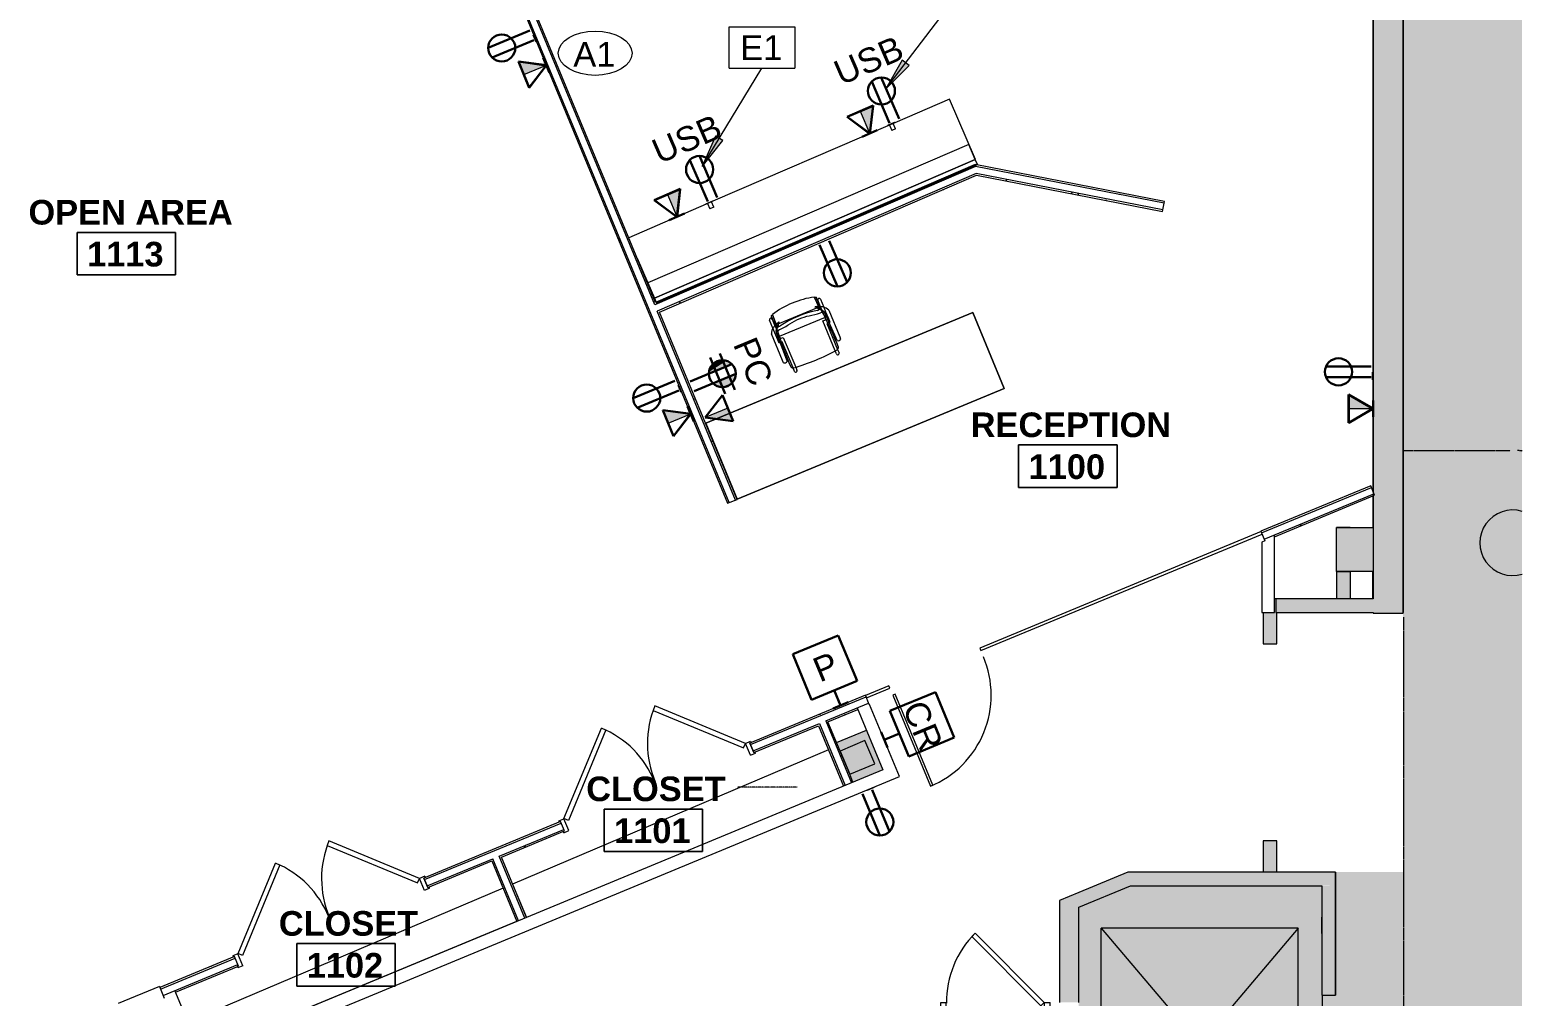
# Model space of a CAD drawing. Header units: inches. Extents: x 488 to 2071, y 800 to 2512.
# Drawn here: x 1525 to 2071, y 1817 to 2170 of the extents above; entities that cross this region are included whole.
import ezdxf

# ---------------------------------------------------------------- set-up
doc = ezdxf.new("R2010")
doc.units = ezdxf.units.IN
doc.header["$MEASUREMENT"] = 0
doc.linetypes.add('Dash 1_32_', pattern=[0.0625, 0.03125, -0.03125])
doc.linetypes.add('IMPORT-HIDDEN _2_', pattern=[0.375, 0.25, -0.125])
for name, color, linetype, lineweight in [('A-ANNO-KEYN', 231, 'Continuous', 9), ('A-ANNO-NOTE', 131, 'Continuous', 30), ('A-AREA-IDEN', 2, 'Continuous', 9), ('A-DETL', 90, 'Continuous', 9), ('A-DETL-GENF', 92, 'Continuous', 9), ('A-DOOR', 31, 'Continuous', 13), ('A-DOOR-FRAM', 31, 'Continuous', 20), ('A-Flor-Shel-Evtr', 8, 'Continuous', 9), ('A-Flor-Shel-Tptn', 8, 'Continuous', 9), ('A-GLAZ-CURT', 52, 'Continuous', 9), ('A-WALL', 113, 'Continuous', 9), ('A-Wall-Abov', 8, 'IMPORT-HIDDEN _2_', 9), ('A-WALL-PATT', 111, 'Continuous', 13), ('A-Wall-Shel', 8, 'Continuous', 9), ('A-Wall-Shel-Fill', 8, 'Continuous', 9), ('E-ELEC-FIXT', 91, 'Continuous', 9), ('I-FURN', 30, 'Continuous', 9), ('I-WALL', 2, 'Continuous', 9), ('Q-CASE', 31, 'Continuous', 9), ('Q-SPCQ-IDEN', 132, 'Continuous', 9), ('S-Cols', 8, 'Continuous', 9), ('S-Cols-Fill', 8, 'Continuous', 9)]:
    doc.layers.add(name, color=color, linetype=linetype, lineweight=lineweight)
doc.styles.add('Arial', font='arial.ttf', dxfattribs={"height": 9})
doc.styles.add('Swis721 Lt BT', font='swissl.ttf', dxfattribs={"height": 9})
doc.styles.add('Swis721 Lt BT_B', font='', dxfattribs={"height": 9})
doc.styles.get('Swis721 Lt BT_B').set_extended_font_data('Swis721 Lt BT', bold=True)
pattern_1 = [(0, (0, 0), (30.72, 7.68), [1.267, -21.773, 1.267, -21.773, -122.88]), (0, (0, 0), (30.72, 7.68), [-46.08, 1.267, -44.813, 1.267, -21.773, -53.76]), (0, (0, 0), (30.72, 7.68), [-115.2, 1.267, -14.093, 1.267, -37.133]), (120, (11.52, 3.84), (-22.011075, 22.7643), [1.267, -21.773, 1.267, -21.773, -122.88]), (120, (11.52, 3.84), (-22.011075, 22.7643), [-46.08, 1.267, -44.813, 1.267, -21.773, -53.76]), (120, (11.52, 3.84), (-22.011075, 22.7643), [-115.2, 1.267, -14.093, 1.267, -37.133]), (240, (15.36, 19.2), (-8.708925, -30.4443), [1.267, -21.773, 1.267, -21.773, -122.88]), (240, (15.36, 19.2), (-8.708925, -30.4443), [-46.08, 1.267, -44.813, 1.267, -21.773, -53.76]), (240, (15.36, 19.2), (-8.708925, -30.4443), [-115.2, 1.267, -14.093, 1.267, -37.133])]

# ---------------------------------------------------------------- blocks, each defined once
blk = doc.blocks.new('Revit Link EDITED_dwg-5488103-Level 1 POWER')
at = {"layer": 'A-Wall-Shel-Fill'}
h = blk.add_hatch(color=7, dxfattribs=at)
h.paths.add_polyline_path([(1975.8, 1945.79), (1980.8, 1945.79), (1980.8, 1957.29), (1980.39, 1957.29), (1980.39, 1962.29), (1979.89, 1962.29), (1979.89, 1957.29), (1975.8, 1957.29), (1975.8, 1956.57)], flags=0)
h.paths.add_polyline_path([(2027.09, 1957.29), (2027.09, 2231.29), (2026.97, 2231.29), (2026.97, 1957.29)], flags=0)
h.paths.add_polyline_path([(2015.84, 1962.29), (2015.97, 1962.31), (2015.97, 1972.29), (2015.84, 1972.29), (2015.84, 1962.35)], flags=0)
h.paths.add_polyline_path([(2015.84, 1988.29), (2015.97, 1988.29), (2015.97, 1999.88), (2015.84, 1999.83), (2015.84, 1990.2)], flags=0)
h.paths.add_polyline_path([(2015.97, 2001.56), (2015.97, 2042.41), (2015.84, 2042.41), (2015.84, 2001.86)], flags=0)
h.paths.add_polyline_path([(2015.97, 2045.16), (2015.97, 2231.29), (2015.84, 2231.29), (2015.84, 2045.16)], flags=0)
blk.add_hatch(color=7, dxfattribs=at).paths.add_polyline_path([(2007.59, 1962.29), (2007.59, 1972.29), (2002.59, 1972.29), (2002.59, 1962.29)], flags=0)
h = blk.add_hatch(color=7, dxfattribs=at)
h.paths.add_polyline_path([(1997.3, 1817.26), (1997.3, 1817.26), (1997.3, 1821.26)], flags=0)
h.paths.add_polyline_path([(1980.8, 1862.29), (1980.8, 1873.79), (1975.8, 1873.79), (1975.8, 1862.29)], flags=0)
at = {"layer": 'S-Cols-Fill'}
for points in [[(2067.06, 1970.74), (2069.41, 1970.97), (2070.51, 1971.31), (2070.51, 1994.18), (2069.41, 1994.51), (2067.06, 1994.74), (2064.72, 1994.51), (2062.47, 1993.83), (2060.4, 1992.72), (2058.58, 1991.23), (2057.09, 1989.41), (2055.98, 1987.33), (2055.3, 1985.08), (2055.06, 1982.74), (2055.3, 1980.4), (2055.98, 1978.15), (2057.09, 1976.07), (2058.58, 1974.26), (2060.4, 1972.76), (2062.47, 1971.65), (2064.72, 1970.97)], [(2007.59, 1972.29), (2015.97, 1972.29), (2015.97, 1988.29), (2002.59, 1988.29), (2002.59, 1972.29)], [(1825.69, 1895.21), (1836.64, 1899.75), (1830.64, 1914.24), (1819.7, 1909.71), (1821.02, 1906.52), (1830.07, 1910.39), (1833.69, 1901.92), (1824.5, 1898.11), (1825.12, 1896.61)]]:
    blk.add_hatch(color=7, dxfattribs=at).paths.add_polyline_path(points, flags=0)
at = {"layer": 'A-Flor-Shel-Evtr', "color": 7}
blk.add_line((1997.31, 1817.26), (1997.31, 1778.26), dxfattribs=at)
at = {"layer": 'A-Flor-Shel-Evtr', "color": 7, "flags": 128}
for points in [[(1988.55, 1841.79), (1916.55, 1756.54), (1916.55, 1841.79)], [(1916.55, 1756.54), (1988.55, 1756.79), (1988.55, 1841.79), (1916.55, 1841.79), (1988.55, 1756.79)]]:
    blk.add_lwpolyline(points, dxfattribs=at)
at = {"layer": 'A-Wall-Abov', "color": 7}
for p, q in [((2027.09, 2016.54), (2066.09, 2016.54)), ((2027.09, 1955.6), (2027.09, 1656.01))]:
    blk.add_line(p, q, dxfattribs=at)
blk.add_arc((2065.53, 1986.01), 30.71, 80.6283, 83.7941, dxfattribs=at)
at = {"layer": 'A-Wall-Shel', "color": 7}
for p, q in [((2027.09, 2016.54), (2027.09, 2164.54)), ((2015.84, 2149.29), (2015.84, 2045.16)), ((2015.84, 2042.41), (2015.84, 2016.54)), ((2015.84, 2042.41), (2015.84, 2001.86)), ((2015.84, 1999.83), (2015.84, 1988.29)), ((2002.59, 1972.29), (2002.59, 1962.29)), ((2007.59, 1972.29), (2007.59, 1962.29)), ((2015.84, 1962.29), (2015.84, 1972.29)), ((1980.39, 1962.29), (1979.89, 1962.29)), ((2002.31, 1817.26), (2002.31, 1862.29)), ((1997.3, 1839.83), (1997.3, 1817.26))]:
    blk.add_line(p, q, dxfattribs=at)
at = {"layer": 'A-Wall-Shel', "color": 7, "flags": 128}
for points in [[(2015.97, 2231.29), (2015.84, 2231.29), (2015.84, 2149.29), (2015.84, 2045.16)], [(2026.97, 1957.29), (2027.09, 1957.29), (2027.09, 2231.29), (2026.97, 2231.29)], [(1975.8, 1957.29), (1975.8, 1945.79), (1980.8, 1945.79), (1980.8, 1957.29)], [(1980.8, 1862.29), (1980.8, 1873.79), (1975.8, 1873.79), (1975.8, 1862.29)], [(1997.3, 1857.29), (1997.3, 1839.83), (1997.3, 1845.83)]]:
    blk.add_lwpolyline(points, dxfattribs=at)
at = {"layer": 'A-Wall-Shel-Fill', "color": 7}
for p, q in [((2007.59, 1988.29), (2002.59, 1988.29)), ((2002.59, 1972.29), (2007.59, 1972.29))]:
    blk.add_line(p, q, dxfattribs=at)
at = {"layer": 'S-Cols', "color": 7}
blk.add_line((1819.7, 1909.71), (1830.64, 1914.24), dxfattribs=at)
at = {"layer": 'S-Cols', "color": 7, "flags": 128}
blk.add_lwpolyline([(2015.97, 1972.29), (2002.59, 1972.29), (2002.59, 1988.29), (2015.97, 1988.29)], dxfattribs=at)
at = {"layer": 'S-Cols', "color": 7}
blk.add_arc((2067.06, 1982.74), 12, 73.2145, 286.7855, dxfattribs=at)
blk = doc.blocks.new('Single Glass Door - 36_ x 84_ 2-5475206-Level 1 POWER')
at = {"layer": 'A-DOOR', "lineweight": 20}
for p, q in [((17, 38), (17, 2)), ((18, 38), (17, 38)), ((18, 2), (18, 38)), ((17, 2), (18, 2))]:
    blk.add_line(p, q, dxfattribs=at)
at = {"layer": 'A-DOOR', "lineweight": 9}
blk.add_arc((18, 2), 36, 90, 180.5, dxfattribs=at)
blk = doc.blocks.new('System Panel - Glazed-5474410-Level 1 POWER')
at = {"layer": 'A-GLAZ-CURT', "lineweight": 13}
for p, q in [((-69.08, 1.75), (-78.33, 1.75)), ((-78.33, 1.75), (-78.33, 0.75)), ((-78.33, 0.75), (-69.08, 0.75)), ((-69.08, 0.75), (-69.08, 1.75)), ((78.33, 1.75), (-33.08, 1.75)), ((-33.08, 1.75), (-33.08, 0.75)), ((-33.08, 0.75), (78.33, 0.75)), ((78.33, 0.75), (78.33, 1.75))]:
    blk.add_line(p, q, dxfattribs=at)
blk = doc.blocks.new('Casework 2 - Casework 1-5131972-Level 1 POWER')
at = {"layer": 'I-FURN'}
for p, q in [((1869.53, 2066.92), (1771.83, 2026.46)), ((1771.83, 2026.46), (1869.53, 2066.92)), ((1881.01, 2039.21), (1869.53, 2066.92)), ((1869.53, 2066.92), (1881.01, 2039.21)), ((1783.31, 1998.74), (1881.01, 2039.21)), ((1881.01, 2039.21), (1783.31, 1998.74)), ((1771.83, 2026.46), (1783.31, 1998.74)), ((1783.31, 1998.74), (1771.83, 2026.46))]:
    blk.add_line(p, q, dxfattribs=at)
blk = doc.blocks.new('Double Flush - Int-F-WDMF-72_ x 84_-5456981-Level 1 POWER')
at = {"layer": 'A-DOOR', "lineweight": 20}
for p, q in [((-34.67, -1.14), (-35.91, -2.38)), ((-35.91, -2.38), (-10.58, -27.7)), ((-9.35, -26.46), (-34.67, -1.14)), ((9.35, -26.46), (34.67, -1.14)), ((35.91, -2.38), (10.58, -27.7)), ((34.67, -1.14), (35.91, -2.38)), ((-10.58, -27.7), (-9.35, -26.46)), ((10.58, -27.7), (9.35, -26.46))]:
    blk.add_line(p, q, dxfattribs=at)
at = {"layer": 'A-DOOR', "lineweight": 9}
for centre, start, end in [((-35.91, -2.38), 315, 0.5), ((35.91, -2.38), 179.5, 225)]:
    blk.add_arc(centre, 35.81, start, end, dxfattribs=at)
at = {"layer": 'A-DOOR-FRAM'}
for p, q in [((-38, 2.38), (-38, 1.88)), ((-38, 2.38), (-36, 2.38)), ((-38, 1.88), (-37.5, 1.88)), ((-37.5, 1.88), (-37.5, -1.88)), ((-36, 2.38), (-36, -2.38)), ((36, 2.38), (36, -2.38)), ((36, 2.38), (38, 2.38)), ((37.5, 1.88), (37.5, -1.88)), ((37.5, 1.88), (38, 1.88)), ((38, 2.38), (38, 1.88)), ((-38, -2.38), (-38, -1.88)), ((-38, -1.88), (-37.5, -1.88)), ((-38, -2.38), (-36, -2.38)), ((36, -2.38), (38, -2.38)), ((37.5, -1.88), (38, -1.88)), ((38, -2.38), (38, -1.88))]:
    blk.add_line(p, q, dxfattribs=at)
blk = doc.blocks.new('Double Flush - Int-F-WDMF-72_ x 84_-5456982-Level 1 POWER')
at = {"layer": 'A-DOOR', "lineweight": 20}
for p, q in [((-35.91, 2.37), (-10.58, 27.7)), ((-10.58, 27.7), (-9.35, 26.46)), ((10.58, 27.7), (9.35, 26.46)), ((35.91, 2.37), (10.58, 27.7)), ((-9.35, 26.46), (-34.67, 1.14)), ((9.35, 26.46), (34.67, 1.14)), ((-34.67, 1.14), (-35.91, 2.37)), ((34.67, 1.14), (35.91, 2.37))]:
    blk.add_line(p, q, dxfattribs=at)
at = {"layer": 'A-DOOR', "lineweight": 9}
for centre, start, end in [((-35.91, 2.37), 359.5, 45), ((35.91, 2.37), 135, 180.5)]:
    blk.add_arc(centre, 35.81, start, end, dxfattribs=at)
at = {"layer": 'A-DOOR-FRAM'}
for p, q in [((-38, 2.37), (-36, 2.37)), ((-38, 2.37), (-38, 1.88)), ((-38, 1.88), (-37.5, 1.88)), ((-37.5, -1.88), (-37.5, 1.88)), ((-36, -2.38), (-36, 2.37)), ((36, -2.38), (36, 2.37)), ((36, 2.37), (38, 2.37)), ((37.5, 1.88), (38, 1.88)), ((37.5, -1.88), (37.5, 1.88)), ((38, 2.37), (38, 1.88)), ((-38, -1.88), (-37.5, -1.88)), ((-38, -2.38), (-38, -1.88)), ((-38, -2.38), (-36, -2.38)), ((36, -2.38), (38, -2.38)), ((37.5, -1.88), (38, -1.88)), ((38, -2.38), (38, -1.88))]:
    blk.add_line(p, q, dxfattribs=at)
blk = doc.blocks.new('F-Haworth_Chair_X99-Seminar - X99 Seminar Chair with Glides-5139598-Level 1 POWER')
at = {"layer": 'I-FURN'}
for p, q in [((-11.32, 5.48), (-11.3, 6.32)), ((-11.32, -5.06), (-11.32, 5.48)), ((-9.92, 6.36), (-9.92, 5.36)), ((-8.82, 9.44), (-8.82, 10.78)), ((-8.82, -0.89), (-8.82, 9.44)), ((-7.83, 10.78), (-7.83, 9.57)), ((-7.83, 9.57), (-7.83, -2.27)), ((7.83, 9.57), (7.83, 10.78)), ((7.83, -2.27), (7.83, 9.57)), ((8.82, 10.78), (8.82, 9.44)), ((8.82, 9.44), (8.82, -0.89)), ((9.92, 5.36), (9.92, 6.36)), ((11.3, 6.32), (11.32, 5.48)), ((11.32, 5.48), (11.32, -5.06)), ((-9.92, 5.36), (-9.57, -4.97)), ((9.57, -4.97), (9.92, 5.36)), ((-10.07, -0.89), (-9.71, -0.89)), ((-10.07, -2.27), (-10.07, -0.89)), ((-10.04, -2.27), (-10.07, -2.27)), ((-10.04, -4.99), (-10.04, -2.27)), ((-10.04, -6.81), (-10.04, -5)), ((-9.71, -0.89), (-9.2, -0.89)), ((-9.2, -0.89), (-8.82, -0.89)), ((-9.07, -3.12), (9.07, -3.12)), ((-9.07, -3.2), (-9.07, -3.12)), ((-8.9, -4.8), (-9.07, -3.2)), ((-9.04, -2.27), (-9.04, -3.12)), ((-7.83, -2.27), (-9.04, -2.27)), ((-9.04, -3.12), (-9.04, -3.43)), ((-9.04, -3.43), (-9.04, -3.62)), ((-9.04, -3.62), (-9.04, -5.99)), ((-8.88, -4.99), (-8.89, -4.91)), ((-8.75, -6.22), (-8.88, -4.99)), ((9.04, -2.27), (7.83, -2.27)), ((8.88, -4.99), (8.75, -6.22)), ((8.82, -0.89), (9.2, -0.89)), ((8.89, -4.91), (8.88, -4.99)), ((9.07, -3.2), (8.9, -4.8)), ((9.04, -3.12), (9.04, -2.27)), ((9.04, -3.43), (9.04, -3.12)), ((9.04, -3.62), (9.04, -3.43)), ((9.04, -5.99), (9.04, -3.62)), ((9.07, -3.12), (9.07, -3.2)), ((9.2, -0.89), (9.71, -0.89)), ((9.71, -0.89), (10.07, -0.89)), ((10.04, -2.27), (10.04, -4.99)), ((10.07, -2.27), (10.04, -2.27)), ((10.04, -5), (10.04, -6.81)), ((10.07, -0.89), (10.07, -2.27)), ((-10.04, -10.02), (-10.04, -6.81)), ((-9.13, -5.92), (-8.07, -6.77)), ((-9.04, -5.99), (-9.04, -7.4)), ((-9.04, -7.4), (-9.04, -10.02)), ((-8.68, -6.87), (-8.75, -6.22)), ((-8.62, -7.42), (-8.68, -6.91)), ((-8.6, -7.6), (-8.62, -7.43)), ((-8.61, -6.81), (-8.23, -6.95)), ((-8.49, -7.6), (-8.56, -7.6)), ((-8.42, -7.57), (-8.34, -11.37)), ((-8.34, -11.52), (-8.42, -7.57)), ((-7.65, -7.6), (-8.4, -7.6)), ((-8.07, -6.77), (-7.95, -6.87)), ((7.65, -7.6), (-7.65, -7.6)), ((-7.18, -7.99), (-7.21, -8.13)), ((7.21, -8.13), (7.18, -7.99)), ((8.4, -7.6), (7.65, -7.6)), ((7.95, -6.87), (8.07, -6.77)), ((8.07, -6.77), (9.13, -5.92)), ((8.23, -6.95), (8.61, -6.81)), ((8.34, -11.37), (8.42, -7.57)), ((8.42, -7.57), (8.34, -11.52)), ((8.56, -7.6), (8.49, -7.6)), ((8.62, -7.43), (8.6, -7.6)), ((8.68, -6.91), (8.62, -7.42)), ((8.75, -6.22), (8.68, -6.87)), ((9.04, -7.4), (9.04, -5.99)), ((9.04, -10.02), (9.04, -7.4)), ((10.04, -6.81), (10.04, -10.02))]:
    blk.add_line(p, q, dxfattribs=at)
for centre, radius, start, end in [((-8.32, 10.78), 0.495, 0, 180), ((8.32, 10.78), 0.495, 0, 180), ((-10.58, 5.68), 0.956, 45.8901, 138.1099), ((-8.21, 8.28), 1.31, 110.0433, 159.9567), ((144.06, 7.32), 153.52, 179.4749, 184.5213), ((0, -75.01), 84.96, 84.1475, 95.8525), ((8.21, 8.28), 1.31, 20.0433, 69.9567), ((-144.06, 7.32), 153.52, 355.4787, 0.5251), ((10.58, 5.68), 0.956, 41.8901, 134.1099), ((-7.87, -3.92), 3.63, 198.1789, 238.0478), ((-8.18, -4.9), 1.39, 182.8013, 227.1078), ((-8.24, -4.59), 0.763, 194.2338, 275.7662), ((-11.32, -48.08), 42.84, 79.9767, 85.7699), ((11.32, -48.08), 42.84, 94.2301, 100.0233), ((8.24, -4.59), 0.763, 264.2338, 345.7662), ((8.18, -4.9), 1.39, 312.8922, 357.1987), ((7.87, -3.92), 3.63, 301.9522, 341.8211), ((-9.54, -10.02), 0.498, 180, 0), ((-4.71, 1.15), 9.61, 238.0478, 243.9964), ((-5.2, -7.86), 3.74, 170.0936, 184.0143), ((-36.06, -10.03), 27.2, 357.4882, 4.0143), ((-4.71, 1.15), 9.61, 243.9964, 246.4906), ((-8.28, -7.33), 0.613, 122.5427, 170.0936), ((-4.71, 1.15), 9.61, 246.6393, 247.073), ((-7.37, -7.55), 1.05, 95.9554, 181.1786), ((-7.37, -7.55), 1.05, 145.2002, 181.1786), ((-4.71, 1.15), 9.61, 247.2631, 254.9334), ((-6.55, -6.76), 1.38, 185.0878, 212.4248), ((-6.55, -6.76), 1.38, 214.0187, 242.9497), ((0, 26.49), 33.83, 257.2285, 282.7715), ((0, 15.97), 22.19, 259.9767, 280.0233), ((6.55, -6.76), 1.38, 297.0503, 325.9813), ((4.71, 1.15), 9.61, 285.0666, 292.7369), ((7.37, -7.55), 1.05, 358.8214, 84.0446), ((6.55, -6.76), 1.38, 327.5752, 354.9122), ((7.37, -7.55), 1.05, 358.8214, 34.7998), ((4.71, 1.15), 9.61, 292.927, 293.3607), ((4.71, 1.15), 9.61, 293.5094, 296.0036), ((8.28, -7.33), 0.613, 9.9064, 57.4573), ((36.06, -10.03), 27.2, 175.9857, 182.5118), ((5.2, -7.86), 3.74, 355.9857, 9.9064), ((4.71, 1.15), 9.61, 296.0036, 301.9522), ((9.54, -10.02), 0.498, 180, 0), ((0, 20.73), 33.17, 254.4478, 255.4234), ((0, 20.29), 32.89, 255.304, 284.6925), ((0, 20.73), 33.17, 284.5766, 285.5522)]:
    blk.add_arc(centre, radius, start, end, dxfattribs=at)
blk = doc.blocks.new('Booth Seat2 - Booth Seat-5218308-Level 1 POWER')
at = {"layer": 'Q-CASE'}
for p, q in [((1861.01, 2145.01), (1841.02, 2136.38)), ((1870.52, 2122.98), (1861.01, 2145.01)), ((1838.5, 2135.29), (1774.47, 2107.64)), ((1870.46, 2122.95), (1870.52, 2122.98)), ((1771.95, 2106.55), (1743.67, 2094.34)), ((1746.8, 2086.79), (1750.69, 2077.77))]:
    blk.add_line(p, q, dxfattribs=at)
at = {"layer": 'Q-CASE', "lineweight": 20}
for p, q in [((1868.08, 2128.46), (1750.69, 2077.77)), ((1870.46, 2122.95), (1868.08, 2128.46)), ((1753.07, 2072.26), (1870.46, 2122.95)), ((1870.42, 2122.94), (1753.07, 2072.26)), ((1753.87, 2070.42), (1871.22, 2121.1)), ((1871.22, 2121.1), (1870.42, 2122.94)), ((1750.69, 2077.77), (1753.07, 2072.26)), ((1753.07, 2072.26), (1753.87, 2070.42))]:
    blk.add_line(p, q, dxfattribs=at)
blk = doc.blocks.new('Casework 6 - Casework 6-5347922-Level 1 POWER')
at = {"layer": 'Q-CASE'}
for p, q in [((1697.74, 1856.39), (1582.42, 1807.44)), ((1586.97, 1796.44), (1702.71, 1844.38))]:
    blk.add_line(p, q, dxfattribs=at)
blk = doc.blocks.new('Casework 7 - Casework 6-5347982-Level 1 POWER')
at = {"layer": 'Q-CASE'}
for p, q in [((1697.61, 1856.33), (1582.03, 1807.27)), ((1582.03, 1807.27), (1587.08, 1795.06))]:
    blk.add_line(p, q, dxfattribs=at)
blk = doc.blocks.new('PS - Power Device _Wall Base_ - Duplex-4862727-Level 1 POWER')
at = {"layer": 'E-ELEC-FIXT'}
for p, q in [((1445.44, 1403.21), (1445.36, 1403.04)), ((1447.89, 1401.94), (1445.36, 1403.04)), ((1447.89, 1401.94), (1447.96, 1402.12))]:
    blk.add_line(p, q, dxfattribs=at)
blk = doc.blocks.new('PS - Power Device _Wall Base_ - Duplex-5461265-Level 1 POWER')
at = {"layer": 'E-ELEC-FIXT'}
for p, q in [((946.99, 1540.21), (946.18, 1538.24)), ((946.99, 1540.21), (948.38, 1539.63)), ((947.57, 1537.67), (948.38, 1539.63)), ((945.6, 1538.48), (945.53, 1538.31)), ((948.07, 1537.26), (945.53, 1538.31)), ((945.6, 1538.48), (948.15, 1537.43)), ((948.07, 1537.26), (948.15, 1537.43))]:
    blk.add_line(p, q, dxfattribs=at)
blk = doc.blocks.new('Single Flush - OTJ_SOLIDFLUSH_ALUM-5309654-Level 1 POWER')
at = {"layer": 'A-DOOR', "color": 55, "lineweight": 20}
for p, q in [((-7.42, 27.82), (-8.65, 26.59)), ((17.91, 2.5), (-7.42, 27.82)), ((-8.65, 26.59), (16.67, 1.26)), ((16.67, 1.26), (17.91, 2.5))]:
    blk.add_line(p, q, dxfattribs=at)
at = {"layer": 'A-DOOR', "lineweight": 9}
blk.add_arc((17.91, 2.5), 35.81, 135, 180.5, dxfattribs=at)
at = {"layer": 'A-DOOR-FRAM', "color": 55}
for p, q in [((-20, -3.25), (-20, 2.5)), ((-20, 2.5), (-18, 2.5)), ((-18, -3.25), (-18, 2.5)), ((18, -3.25), (18, 2.5)), ((18, 2.5), (20, 2.5)), ((20, -3.25), (20, 2.5)), ((-20, -3.25), (-18, -3.25)), ((18, -3.25), (20, -3.25))]:
    blk.add_line(p, q, dxfattribs=at)
blk = doc.blocks.new('Room Tag - Room Name and Number-3379422-Level 1 POWER')
at = {"layer": 'A-AREA-IDEN'}
for p, q in [((-0.1881, -0.1636), (-0.1881, -0.0018)), ((-0.1881, -0.0018), (0.1869, -0.0018)), ((0.1869, -0.0018), (-0.1881, -0.0018)), ((-0.1881, -0.0018), (-0.1881, -0.1636)), ((0.1869, -0.0018), (0.1869, -0.1636)), ((0.1869, -0.1636), (0.1869, -0.0018)), ((0.1869, -0.1636), (-0.1881, -0.1636)), ((-0.1881, -0.1636), (0.1869, -0.1636))]:
    blk.add_line(p, q, dxfattribs=at)
blk = doc.blocks.new('Appliance_Specialty Equipment Tag - Standard-3515593-Level 1 POWER')
at = {"layer": 'Q-SPCQ-IDEN'}
blk.add_ellipse((-0.0499, 0.0037), major_axis=(-0.1406, 0), ratio=0.600473, dxfattribs=at)
blk = doc.blocks.new('Keynote Tag - Keynote Number - Boxed-135510-Level 1 POWER')
at = {"layer": 'A-ANNO-KEYN'}
for p, q in [((-0.125, -0.0792), (-0.125, 0.0781)), ((-0.125, 0.0781), (0.125, 0.0781)), ((0.125, 0.0781), (0.125, -0.0792)), ((-0.125, -0.0792), (0.125, -0.0792))]:
    blk.add_line(p, q, dxfattribs=at)

msp = doc.modelspace()

# ---------------------------------------------------------------- hatches: boundary and pattern name
at = {"layer": 'A-ANNO-KEYN'}
for points in [[(1837.69, 2148.75), (1846.24, 2157.31), (1843.73, 2159.23)], [(1770.49, 2120.43), (1778.09, 2129.85), (1775.39, 2131.5)]]:
    msp.add_hatch(color=256, dxfattribs=at).paths.add_polyline_path(points, flags=0)
at = {"layer": 'A-ANNO-NOTE', "lineweight": 9}
for points in [[(1705.3, 2154.02), (1713.55, 2157.44), (1703.32, 2158.78)], [(1831.91, 2132.37), (1833.1, 2142.62), (1828.36, 2140.57)], [(1761.34, 2101.9), (1762.53, 2112.14), (1757.8, 2110.1)], [(1772.99, 2044.73), (1781.42, 2048.1), (1773.03, 2045.25)], [(1772.99, 2044.6), (1781.42, 2048.1), (1772.99, 2044.73)], [(1773.03, 2045.25), (1779.43, 2049.3), (1773.08, 2045.51)], [(1773.03, 2045.25), (1781.42, 2048.1), (1779.43, 2049.3), (1773.8, 2045.74)], [(1773.08, 2045.51), (1776.72, 2049.38), (1774.04, 2047.63), (1773.8, 2047.1)], [(1773.08, 2045.51), (1779.43, 2049.3), (1776.72, 2049.38), (1773.8, 2046.28)], [(1773.08, 2045.51), (1774.04, 2047.63), (1773.88, 2047.42), (1773.8, 2047.22)], [(1774.04, 2047.63), (1776.72, 2049.38), (1775.75, 2049.02)], [(1774.04, 2047.63), (1775.75, 2049.02), (1775.18, 2048.69)], [(1776.72, 2049.38), (1778.54, 2049.49), (1777.5, 2049.51)], [(1779.43, 2049.3), (1778.54, 2049.49), (1776.72, 2049.38)], [(1780.5, 2048.82), (1780.04, 2049.06), (1779.43, 2049.3)], [(1781.42, 2048.1), (1780.5, 2048.82), (1779.43, 2049.3)], [(1781.23, 2048.27), (1780.93, 2048.52), (1780.5, 2048.82)], [(1781.42, 2048.1), (1781.23, 2048.27), (1780.5, 2048.82)], [(1773.08, 2045.51), (1773.8, 2047.28), (1773.49, 2046.74)], [(1774.55, 2040.97), (1782.27, 2044.3), (1774.45, 2041.06)], [(1774.55, 2040.97), (1782.84, 2043.9), (1782.89, 2044.55), (1782.29, 2044.3)], [(1774.55, 2040.97), (1781.67, 2041.33), (1782.84, 2043.9)], [(1781.67, 2041.33), (1782.39, 2042.41), (1782.84, 2043.9)], [(1781.67, 2041.33), (1781.99, 2041.74), (1782.39, 2042.41)], [(1782.39, 2042.41), (1782.67, 2043.14), (1782.8, 2043.65)], [(1777.6, 2039.64), (1781.67, 2041.33), (1774.55, 2040.97)], [(1777.6, 2039.64), (1774.55, 2040.97), (1775.27, 2040.41)], [(1777.6, 2039.64), (1775.27, 2040.41), (1775.96, 2040.04)], [(1777.6, 2039.64), (1775.96, 2040.04), (1776.45, 2039.86)], [(1777.6, 2039.64), (1780.01, 2040.08), (1781.67, 2041.33)], [(1777.6, 2039.64), (1779.53, 2039.89), (1780.01, 2040.08)], [(1777.6, 2039.64), (1778.38, 2039.65), (1779.53, 2039.89)], [(1778.38, 2039.65), (1778.9, 2039.72), (1779.53, 2039.89)], [(1780.01, 2040.08), (1780.58, 2040.4), (1781.67, 2041.33)], [(1780.58, 2040.4), (1780.91, 2040.62), (1781.49, 2041.13)], [(2016.04, 2031.83), (2007.11, 2036.98), (2007.11, 2031.83)], [(1758.11, 2026.52), (1766.36, 2029.94), (1756.13, 2031.29)], [(1781.91, 2027.2), (1779.94, 2031.97), (1771.69, 2028.55), (1773.8, 2028.27)]]:
    msp.add_hatch(color=256, dxfattribs=at).paths.add_polyline_path(points, flags=0)
at = {"layer": 'A-DETL-GENF'}
msp.add_hatch(color=9, dxfattribs=at).paths.add_polyline_path([(2027.09, 1388.04), (2059.59, 1388.04), (2059.59, 1392.68), (2070.51, 1392.68), (2070.51, 1614.7), (2069.91, 1614.52), (2067.56, 1614.29), (2065.22, 1614.52), (2062.97, 1615.2), (2060.9, 1616.31), (2059.08, 1617.8), (2057.59, 1619.62), (2056.48, 1621.7), (2055.8, 1623.95), (2055.56, 1626.29), (2055.8, 1628.63), (2056.48, 1630.88), (2057.59, 1632.95), (2059.08, 1634.77), (2060.9, 1636.27), (2062.97, 1637.37), (2065.22, 1638.06), (2067.56, 1638.29), (2069.91, 1638.06), (2070.51, 1637.87), (2070.51, 1971.31), (2069.41, 1970.97), (2067.06, 1970.74), (2064.72, 1970.97), (2062.47, 1971.65), (2060.4, 1972.76), (2058.58, 1974.26), (2057.09, 1976.07), (2055.98, 1978.15), (2055.3, 1980.4), (2055.06, 1982.74), (2055.3, 1985.08), (2055.98, 1987.33), (2057.09, 1989.41), (2058.58, 1991.23), (2060.4, 1992.72), (2062.47, 1993.83), (2064.72, 1994.51), (2067.06, 1994.74), (2069.41, 1994.51), (2070.51, 1994.18), (2070.51, 2213.29), (2059.59, 2213.29), (2059.59, 2217.29), (2027.09, 2217.29), (2027.09, 1957.29), (2026.97, 1957.29), (2026.97, 1862.29), (2002.3, 1862.29), (2002.3, 1817.26), (1999.3, 1817.26), (1999.3, 1778.26), (2002.3, 1778.26), (2002.3, 1738.51), (1987.3, 1738.51), (1987.3, 1716.24), (1982.3, 1716.24), (1982.3, 1739.29), (1981.3, 1739.29), (1981.3, 1652.29), (1982.3, 1652.29), (1982.3, 1674.24), (1987.3, 1674.24), (1987.3, 1656.02), (2027.09, 1656.01), (2027.09, 1449.17)], flags=0)
h = msp.add_hatch(color=9, dxfattribs=at)
h.paths.add_polyline_path([(1855.53, 1589.47), (1903.3, 1589.47), (1903.29, 1809.65), (1829.08, 1809.65), (1810.3, 1801.67), (1810.3, 1756.31), (1812.3, 1756.31), (1812.3, 1751.31), (1810.3, 1751.31), (1810.32, 1589.47)], flags=0)
h.paths.add_polyline_path([(1859.3, 1635.31), (1854.3, 1635.31), (1854.3, 1751.31), (1852.3, 1751.31), (1852.3, 1756.31), (1859.3, 1756.31), (1859.3, 1647.77)], flags=0)
h.paths.add_polyline_path([(1908.75, 1650.27), (1981.3, 1650.27), (1981.3, 1743.77), (1997.3, 1743.77), (1997.3, 1778.26), (1999.3, 1778.26), (1999.3, 1817.26), (1997.3, 1817.26), (1997.3, 1857.29), (1927.29, 1857.29), (1908.3, 1849.42), (1908.3, 1650.27), (1908.75, 1650.27)], flags=0)
at = {"layer": 'A-WALL'}
msp.add_hatch(color=250, dxfattribs=at).paths.add_polyline_path([(1824.5, 1898.11), (1833.69, 1901.92), (1830.07, 1910.39), (1821.02, 1906.52), (1822.81, 1902.19)], flags=0)
at = {"layer": 'A-WALL-PATT', "lineweight": 9}
for points in [[(2026.97, 1957.04), (2026.97, 2231.3), (2015.97, 2231.29), (2015.97, 1957.04), (2021.06, 1957.04)], [(1980.8, 1957.29), (2015.97, 1957.29), (2015.97, 1962.29), (1980.39, 1962.29), (1980.39, 1957.29)], [(1908.3, 1849.42), (1939.36, 1862.29), (1926.3, 1862.29), (1908.3, 1854.83), (1908.3, 1851.93)], [(1997.3, 1857.29), (2002.3, 1857.29), (2002.3, 1862.29), (1939.36, 1862.29), (1927.29, 1857.29), (1980.8, 1857.29)], [(2002.3, 1817.26), (2002.3, 1817.26), (2002.3, 1857.29), (1997.3, 1857.26), (1997.3, 1817.26)], [(1908.3, 1814.65), (1908.3, 1854.83), (1901.3, 1851.93), (1901.32, 1814.65), (1905.12, 1814.65)]]:
    msp.add_hatch(color=7, dxfattribs=at).paths.add_polyline_path(points, flags=0)
h = msp.add_hatch(dxfattribs=at)
h.set_pattern_fill('FP_1', color=256, style=0, pattern_type=2)
h.set_pattern_definition(pattern_1)
h.paths.add_polyline_path([(1779.85, 1997.2), (1780.43, 1997.43), (1694.72, 2204.36), (1694.14, 2204.12), (1773.8, 2011.8)], flags=0)
h = msp.add_hatch(dxfattribs=at)
h.set_pattern_fill('FP_1', color=256, style=0, pattern_type=2)
h.set_pattern_definition(pattern_1)
h.paths.add_polyline_path([(1782.74, 1998.39), (1783.31, 1998.63), (1754.71, 2067.7), (1754.13, 2067.45), (1782.59, 1998.74)], flags=0)
h.paths.add_polyline_path([(1753.18, 2069.76), (1753.75, 2070.01), (1698.8, 2202.67), (1698.22, 2202.43), (1741.31, 2098.4)], flags=0)
h = msp.add_hatch(dxfattribs=at)
h.set_pattern_fill('FP_1', color=256, style=0, pattern_type=2)
h.set_pattern_definition(pattern_1)
h.paths.add_polyline_path([(1939.6, 2107), (1939.72, 2107.61), (1871.52, 2120.87), (1870.52, 2120.42), (1939.12, 2107.09)], flags=0)
h = msp.add_hatch(dxfattribs=at)
h.set_pattern_fill('FP_1', color=256, style=0, pattern_type=2)
h.set_pattern_definition(pattern_1)
h.paths.add_polyline_path([(1754.95, 2067.12), (1871.87, 2117.61), (1870.78, 2117.83), (1754.71, 2067.7)], flags=0)
h = msp.add_hatch(dxfattribs=at)
h.set_pattern_fill('FP_1', color=256, style=0, pattern_type=2)
h.set_pattern_definition(pattern_1)
h.paths.add_polyline_path([(1939, 2103.93), (1939.12, 2104.54), (1871.87, 2117.61), (1870.85, 2117.18), (1935.84, 2104.54)], flags=0)
h = msp.add_hatch(dxfattribs=at)
h.set_pattern_fill('FP_1', color=256, style=0, pattern_type=2)
h.set_pattern_definition(pattern_1)
h.paths.add_polyline_path([(1572.38, 1819.52), (1599.69, 1830.84), (1599.46, 1831.42), (1572.14, 1820.1)], flags=0)
h.paths.add_polyline_path([(1668.99, 1859.54), (1718.94, 1880.23), (1718.7, 1880.81), (1668.75, 1860.12)], flags=0)
h.paths.add_polyline_path([(1788.23, 1908.93), (1830.49, 1926.44), (1830.25, 1927.01), (1787.99, 1909.51)], flags=0)
h.paths.add_polyline_path([(1975.22, 1986.39), (2015.37, 2003.02), (2015.13, 2003.59), (1974.98, 1986.97), (1975.03, 1986.85)], flags=0)
h = msp.add_hatch(dxfattribs=at)
h.set_pattern_fill('FP_1', color=256, style=0, pattern_type=2)
h.set_pattern_definition(pattern_1)
h.paths.add_polyline_path([(1577.87, 1818.42), (1600.89, 1827.95), (1600.65, 1828.53), (1577.63, 1818.99)], flags=0)
h.paths.add_polyline_path([(1670.18, 1856.65), (1694.18, 1866.6), (1693.94, 1867.17), (1669.94, 1857.23)], flags=0)
h.paths.add_polyline_path([(1696.49, 1867.55), (1720.13, 1877.34), (1719.89, 1877.92), (1696.25, 1868.13), (1696.39, 1867.79)], flags=0)
h.paths.add_polyline_path([(1789.42, 1906.05), (1813.67, 1916.09), (1813.43, 1916.67), (1789.18, 1906.62)], flags=0)
h.paths.add_polyline_path([(1815.98, 1917.05), (1827.5, 1921.82), (1827.26, 1922.4), (1815.74, 1917.62), (1815.88, 1917.29)], flags=0)
h.paths.add_polyline_path([(1979.89, 1984.94), (2015.97, 1999.9), (2015.97, 2000.56), (1979.89, 1985.62)], flags=0)
h = msp.add_hatch(dxfattribs=at)
h.set_pattern_fill('FP_1', color=256, style=0, pattern_type=2)
h.set_pattern_definition(pattern_1)
h.paths.add_polyline_path([(1825.12, 1894.97), (1825.69, 1895.21), (1816.56, 1917.29), (1815.98, 1917.05), (1824.18, 1897.25)], flags=0)

# ---------------------------------------------------------------- linework, layer by layer
at = {"layer": 'A-ANNO-KEYN'}
for p, q in [((1837.69, 2148.75), (1859.09, 2176.68)), ((1843.73, 2159.23), (1837.69, 2148.75)), ((1837.69, 2148.75), (1846.24, 2157.31)), ((1846.24, 2157.31), (1843.73, 2159.23)), ((1770.49, 2120.43), (1792.38, 2156.3)), ((1775.39, 2131.5), (1770.49, 2120.43)), ((1770.49, 2120.43), (1778.09, 2129.85)), ((1778.09, 2129.85), (1775.39, 2131.5))]:
    msp.add_line(p, q, dxfattribs=at)
at = {"layer": 'A-ANNO-NOTE'}
for p, q in [((1707.53, 2170.09), (1692.26, 2163.76)), ((1709, 2166.55), (1693.73, 2160.22)), ((1709, 2166.55), (1693.73, 2160.22)), ((1713.5, 2157.37), (1703.28, 2158.72)), ((1707.22, 2149.19), (1703.28, 2158.72)), ((1713.55, 2157.44), (1703.32, 2158.78)), ((1707.27, 2149.25), (1703.32, 2158.78)), ((1713.5, 2157.37), (1707.22, 2149.19)), ((1713.55, 2157.44), (1707.27, 2149.25)), ((1712.35, 2160.14), (1714.65, 2154.6)), ((1839.11, 2136.27), (1832.56, 2151.44)), ((1839.11, 2136.27), (1832.56, 2151.44)), ((1842.63, 2137.79), (1836.08, 2152.96)), ((1823.57, 2138.57), (1833.04, 2142.66)), ((1823.63, 2138.53), (1833.1, 2142.62)), ((1831.84, 2132.42), (1833.04, 2142.66)), ((1831.91, 2132.37), (1833.1, 2142.62)), ((1831.84, 2132.42), (1823.57, 2138.57)), ((1831.91, 2132.37), (1823.63, 2138.53)), ((1834.6, 2133.61), (1829.09, 2131.23)), ((1776.08, 2109.05), (1769.53, 2124.22)), ((1772.56, 2107.53), (1766.01, 2122.7)), ((1772.56, 2107.53), (1766.01, 2122.7)), ((1753, 2108.1), (1762.47, 2112.19)), ((1761.28, 2101.94), (1753, 2108.1)), ((1753.06, 2108.05), (1762.53, 2112.14)), ((1761.34, 2101.9), (1753.06, 2108.05)), ((1761.28, 2101.94), (1762.47, 2112.19)), ((1761.34, 2101.9), (1762.53, 2112.14)), ((1764.03, 2103.13), (1758.52, 2100.75)), ((1813.49, 2091.69), (1820.05, 2076.52)), ((1817.01, 2093.21), (1823.56, 2078.04)), ((1817.01, 2093.21), (1823.56, 2078.04)), ((1766.15, 2041.77), (1781.42, 2048.1)), ((1773.42, 2050.47), (1778.91, 2037.22)), ((1776.96, 2051.94), (1782.45, 2038.68)), ((1760.58, 2042.02), (1745.31, 2035.69)), ((1767.62, 2038.23), (1782.89, 2044.55)), ((2015.32, 2047.2), (1998.79, 2047.2)), ((2015.32, 2043.36), (1998.79, 2043.36)), ((2015.32, 2043.36), (1998.79, 2043.36)), ((1762.04, 2038.47), (1746.78, 2032.15)), ((1762.04, 2038.47), (1746.78, 2032.15)), ((1771.69, 2028.55), (1777.97, 2036.73)), ((1777.97, 2036.73), (1781.91, 2027.2)), ((2015.97, 2031.79), (2007.04, 2036.94)), ((2007.04, 2026.63), (2007.04, 2036.94)), ((2016.04, 2031.83), (2007.11, 2036.98)), ((2007.11, 2026.67), (2007.11, 2036.98)), ((1766.31, 2029.88), (1756.09, 2031.22)), ((1760.03, 2021.7), (1756.09, 2031.22)), ((1766.36, 2029.94), (1756.13, 2031.29)), ((1760.08, 2021.76), (1756.13, 2031.29)), ((1765.16, 2032.65), (1767.46, 2027.11)), ((2015.97, 2031.79), (2007.04, 2026.63)), ((2016.04, 2031.83), (2007.11, 2026.67)), ((2015.97, 2034.79), (2015.97, 2028.79)), ((1766.31, 2029.88), (1760.03, 2021.7)), ((1766.36, 2029.94), (1760.08, 2021.76)), ((1771.69, 2028.55), (1781.91, 2027.2)), ((1820.3, 1948.87), (1803.67, 1941.98)), ((1827.19, 1932.24), (1820.3, 1948.87)), ((1803.67, 1941.98), (1810.56, 1925.35)), ((1810.56, 1925.35), (1827.19, 1932.24)), ((1821.17, 1923.25), (1818.87, 1928.8)), ((1855.87, 1928.14), (1839.24, 1921.26)), ((1862.75, 1911.51), (1855.87, 1928.14)), ((1823.94, 1924.4), (1818.4, 1922.11)), ((1839.24, 1921.26), (1846.12, 1904.63)), ((1838.28, 1907.87), (1835.99, 1913.42)), ((1837.14, 1910.64), (1842.68, 1912.94)), ((1846.12, 1904.63), (1862.75, 1911.51)), ((1829.18, 1890.94), (1835.5, 1875.67)), ((1832.72, 1892.41), (1839.04, 1877.14)), ((1832.72, 1892.41), (1839.04, 1877.14))]:
    msp.add_line(p, q, dxfattribs=at)
at = {"layer": 'A-ANNO-NOTE', "lineweight": 9}
for p, q in [((1713.55, 2157.44), (1703.32, 2158.78)), ((1703.32, 2158.78), (1705.3, 2154.02)), ((1705.3, 2154.02), (1713.55, 2157.44)), ((1833.1, 2142.62), (1828.36, 2140.57)), ((1828.36, 2140.57), (1831.91, 2132.37)), ((1831.91, 2132.37), (1833.1, 2142.62)), ((1762.53, 2112.14), (1757.8, 2110.1)), ((1757.8, 2110.1), (1761.34, 2101.9)), ((1761.34, 2101.9), (1762.53, 2112.14)), ((1772.99, 2044.6), (1781.42, 2048.1)), ((1782.89, 2044.55), (1774.45, 2041.06)), ((2016.04, 2031.83), (2007.11, 2036.98)), ((2007.11, 2036.98), (2007.11, 2031.83)), ((1766.36, 2029.94), (1756.13, 2031.29)), ((1756.13, 2031.29), (1758.11, 2026.52)), ((1779.94, 2031.97), (1771.69, 2028.55)), ((1781.91, 2027.2), (1779.94, 2031.97)), ((2007.11, 2031.83), (2016.04, 2031.83)), ((1758.11, 2026.52), (1766.36, 2029.94)), ((1771.69, 2028.55), (1781.91, 2027.2))]:
    msp.add_line(p, q, dxfattribs=at)
at = {"layer": 'A-ANNO-NOTE'}
for centre in [(1697.21, 2163.74), (1836.13, 2148.01), (1769.58, 2119.27), (1820, 2081.47), (1777.94, 2044.58), (2003.35, 2045.28), (1750.26, 2035.67), (1835.53, 1880.62)]:
    msp.add_circle(centre, 4.95, dxfattribs=at)
at = {"layer": 'A-ANNO-NOTE', "lineweight": 9}
for start, end in [(45.2756, 179.7244), (225.2756, 359.7244)]:
    msp.add_arc((1777.94, 2044.58), 4.95, start, end, dxfattribs=at)
at = {"layer": 'A-DETL', "linetype": 'Dash 1_32_', "lineweight": 13}
msp.add_line((1805.3, 1893.38), (1783.3, 1893.38), dxfattribs=at)
at = {"layer": 'A-WALL', "color": 55, "lineweight": 20}
for p, q in [((2015.97, 2231.3), (2015.97, 1962.29)), ((2026.97, 1957.04), (2026.97, 2231.3)), ((2015.97, 1957.29), (2015.97, 1957.04)), ((2015.97, 1957.04), (2026.97, 1957.04)), ((1830.07, 1910.39), (1821.02, 1906.52)), ((1833.69, 1901.92), (1830.07, 1910.39)), ((1824.5, 1898.11), (1833.69, 1901.92)), ((1908.3, 1854.83), (1901.3, 1851.93)), ((1901.3, 1851.93), (1901.3, 1814.65)), ((1908.3, 1814.65), (1908.3, 1849.42))]:
    msp.add_line(p, q, dxfattribs=at)
at = {"layer": 'A-WALL', "lineweight": 13}
for p, q in [((1780.43, 1997.43), (1694.95, 2203.78)), ((1753.18, 2069.76), (1698.22, 2202.43)), ((1870.5, 2120.43), (1753.18, 2069.76)), ((1939.6, 2107), (1870.5, 2120.43)), ((1870.78, 2117.83), (1754.13, 2067.45)), ((1939.12, 2104.54), (1870.78, 2117.83)), ((1782.74, 1998.39), (1754.13, 2067.45)), ((1975.22, 1986.39), (2015.37, 2003.02)), ((1976.18, 1984.08), (2016.32, 2000.71)), ((1976.42, 1983.5), (1975.26, 1983.02)), ((1975.26, 1983.02), (1975.26, 1957.29)), ((1979.89, 1957.29), (1979.89, 1985.62)), ((1975.26, 1957.29), (1979.89, 1957.29)), ((1788.23, 1908.93), (1830.49, 1926.44)), ((1815.74, 1917.62), (1831.44, 1924.13)), ((1827.26, 1922.4), (1836.64, 1899.75)), ((1831.77, 1923.59), (1831.68, 1923.55)), ((1842.69, 1897.25), (1831.77, 1923.59)), ((1789.18, 1906.62), (1813.43, 1916.67)), ((1813.43, 1916.67), (1822.81, 1894.02)), ((1815.74, 1917.62), (1825.12, 1894.97)), ((1584.51, 1790.3), (1842.69, 1897.25)), ((1836.64, 1899.75), (1587.01, 1796.35)), ((1668.99, 1859.54), (1718.94, 1880.23)), ((1696.25, 1868.13), (1719.89, 1877.92)), ((1705.64, 1845.48), (1696.25, 1868.13)), ((1669.94, 1857.23), (1693.94, 1867.17)), ((1703.33, 1844.53), (1693.94, 1867.17)), ((1572.38, 1819.52), (1599.69, 1830.84)), ((1573.33, 1817.21), (1600.65, 1828.53)), ((1571.97, 1820.51), (1556.85, 1814.24)), ((1571.97, 1820.51), (1573.74, 1816.23)), ((1587.01, 1796.35), (1577.63, 1818.99))]:
    msp.add_line(p, q, dxfattribs=at)
at = {"layer": 'A-WALL'}
msp.add_line((1821.02, 1906.52), (1824.5, 1898.11), dxfattribs=at)
at = {"layer": 'I-WALL', "lineweight": 13}
for p, q in [((1694.14, 2204.12), (1779.85, 1997.2)), ((1753.51, 2070.59), (1699.04, 2202.09)), ((1870.43, 2121.08), (1753.51, 2070.59)), ((1939.72, 2107.61), (1870.43, 2121.08)), ((1754.95, 2067.12), (1870.85, 2117.18)), ((1870.85, 2117.18), (1939, 2103.93)), ((1939, 2103.93), (1939.72, 2107.61)), ((1783.31, 1998.63), (1754.95, 2067.12)), ((1779.85, 1997.2), (1783.31, 1998.63)), ((2015.13, 2003.59), (1974.98, 1986.97)), ((1979.89, 1984.94), (2016.56, 2000.13)), ((2016.56, 2000.13), (2015.13, 2003.59)), ((1974.98, 1986.97), (1976.42, 1983.5)), ((1830.25, 1927.01), (1787.99, 1909.51)), ((1816.56, 1917.29), (1827.5, 1921.82)), ((1831.68, 1923.55), (1830.25, 1927.01)), ((1821.02, 1906.52), (1816.56, 1917.29)), ((1789.42, 1906.05), (1813.1, 1915.85)), ((1813.1, 1915.85), (1822.23, 1893.78)), ((1787.99, 1909.51), (1789.42, 1906.05)), ((1825.69, 1895.21), (1824.5, 1898.11)), ((1718.7, 1880.81), (1668.75, 1860.12)), ((1720.13, 1877.34), (1718.7, 1880.81)), ((1697.07, 1867.79), (1720.13, 1877.34)), ((1706.21, 1845.72), (1697.07, 1867.79)), ((1670.18, 1856.65), (1693.61, 1866.36)), ((1693.61, 1866.36), (1702.75, 1844.29)), ((1668.75, 1860.12), (1670.18, 1856.65)), ((1599.46, 1831.42), (1572.14, 1820.1)), ((1600.89, 1827.95), (1599.46, 1831.42)), ((1577.87, 1818.42), (1600.89, 1827.95))]:
    msp.add_line(p, q, dxfattribs=at)
at = {"layer": 'I-WALL', "color": 55, "lineweight": 20}
for p, q in [((2015.97, 1962.29), (1980.39, 1962.29)), ((1980.39, 1962.29), (1980.39, 1957.29)), ((1980.39, 1957.29), (2015.97, 1957.29)), ((1926.3, 1862.29), (1908.3, 1854.83)), ((2002.3, 1862.29), (1926.3, 1862.29)), ((2002.3, 1817.26), (2002.3, 1862.29)), ((1908.3, 1849.42), (1927.29, 1857.29)), ((1927.29, 1857.29), (1997.3, 1857.29)), ((1997.3, 1857.29), (1997.3, 1817.26)), ((1997.3, 1817.26), (2002.3, 1817.26))]:
    msp.add_line(p, q, dxfattribs=at)
at = {"layer": 'I-WALL'}
msp.add_line((1824.5, 1898.11), (1821.02, 1906.52), dxfattribs=at)

# ---------------------------------------------------------------- block references
at = {"layer": 'A-ANNO-KEYN', "xscale": 95.99999999999994, "yscale": 95.99999999999994, "zscale": 95.99999999999994}
msp.add_blockref('Keynote Tag - Keynote Number - Boxed-135510-Level 1 POWER', (1792.38, 2163.9), dxfattribs=at)
at = {"layer": 'A-AREA-IDEN', "xscale": 95.99999999999994, "yscale": 95.99999999999994, "zscale": 95.99999999999994}
for p in [(1559.92, 2096.42), (1904.38, 2018.69), (1752.74, 1885.53), (1640.26, 1836.32)]:
    msp.add_blockref('Room Tag - Room Name and Number-3379422-Level 1 POWER', p, dxfattribs=at)
at = {"layer": 'A-DOOR'}
for name, p, rotation in [('Single Glass Door - 36_ x 84_ 2-5475206-Level 1 POWER', (1856.14, 1935.71), 202.4999999999996), ('Double Flush - Int-F-WDMF-72_ x 84_-5456982-Level 1 POWER', (1754.06, 1893.43), 22.49999999999958), ('Double Flush - Int-F-WDMF-72_ x 84_-5456981-Level 1 POWER', (1634.82, 1844.04), 202.4999999999996)]:
    msp.add_blockref(name, p, dxfattribs=dict(at, rotation=rotation))
msp.add_blockref('Single Flush - OTJ_SOLIDFLUSH_ALUM-5309654-Level 1 POWER', (1877.8, 1812.15), dxfattribs=at)
at = {"layer": 'A-Flor-Shel-Tptn', "color": 7}
msp.add_blockref('Revit Link EDITED_dwg-5488103-Level 1 POWER', (0, 0), dxfattribs=at)
at = {"layer": 'A-GLAZ-CURT', "rotation": 22.49999999999962}
msp.add_blockref('System Panel - Glazed-5474410-Level 1 POWER', (1903.33, 1955.26), dxfattribs=at)
at = {"layer": 'E-ELEC-FIXT'}
for name, p, rotation in [('PS - Power Device _Wall Base_ - Duplex-4862727-Level 1 POWER', (-305.61, 2167.38), 315.8801695892037), ('PS - Power Device _Wall Base_ - Duplex-5461265-Level 1 POWER', (1398.38, 3887.14), 225.7649962587829), ('PS - Power Device _Wall Base_ - Duplex-5461265-Level 1 POWER', (1331.83, 3858.4), 225.7649962587829), ('PS - Power Device _Wall Base_ - Duplex-4862727-Level 1 POWER', (154.38, 2815.08), 293.3801695892043), ('PS - Power Device _Wall Base_ - Duplex-4862727-Level 1 POWER', (-252.56, 2039.3), 315.8801695892037), ('PS - Power Device _Wall Base_ - Duplex-4862727-Level 1 POWER', (1831.89, -122.19), 45.88016958920392)]:
    msp.add_blockref(name, p, dxfattribs=dict(at, rotation=rotation))
at = {"layer": 'I-FURN', "rotation": 202.4999999999985}
msp.add_blockref('F-Haworth_Chair_X99-Seminar - X99 Seminar Chair with Glides-5139598-Level 1 POWER', (1808.33, 2058.78), dxfattribs=at)
at = {"layer": 'I-FURN'}
msp.add_blockref('Casework 2 - Casework 1-5131972-Level 1 POWER', (0, 0), dxfattribs=at)
at = {"layer": 'Q-CASE'}
for name, p in [('Booth Seat2 - Booth Seat-5218308-Level 1 POWER', (0, 0)), ('Casework 7 - Casework 6-5347982-Level 1 POWER', (119.15, 50.66)), ('Casework 6 - Casework 6-5347922-Level 1 POWER', (0, 0))]:
    msp.add_blockref(name, p, dxfattribs=at)
at = {"layer": 'Q-SPCQ-IDEN', "xscale": 95.99999999999994, "yscale": 95.99999999999994, "zscale": 95.99999999999994}
msp.add_blockref('Appliance_Specialty Equipment Tag - Standard-3515593-Level 1 POWER', (1736.18, 2161.45), dxfattribs=at)

# ---------------------------------------------------------------- texts
at = {"layer": 'A-ANNO-KEYN', "insert": (1784.48, 2168.36), "char_height": 9, "width": 18.786, "attachment_point": 1, "style": 'Arial'}
msp.add_mtext('E1', dxfattribs=at)
at = {"layer": 'A-ANNO-NOTE', "lineweight": 9, "char_height": 9, "attachment_point": 1, "style": 'Swis721 Lt BT'}
for s, insert, width, rotation in [('USB', (1817.78, 2158.21), 30.3, 23.3569), ('USB', (1751.23, 2129.47), 30.3, 23.3569), ('PC', (1790.04, 2058.84), 19.998, 292.5), ('P', (1810.13, 1939.89), 9.393, 22.5), ('CR', (1852, 1925.96), 20.604, 292.5)]:
    msp.add_mtext(s, dxfattribs=dict(at, insert=insert, width=width, rotation=rotation))
at = {"layer": 'A-AREA-IDEN', "char_height": 9, "attachment_point": 1, "style": 'Swis721 Lt BT_B'}
for s, insert, width in [('OPEN AREA', (1524.05, 2108.14), 86.658), ('1113', (1545.51, 2092.82), 33.936), ('RECEPTION', (1868.77, 2030.4), 86.052), ('1100', (1889.97, 2015.08), 33.936), ('CLOSET', (1728.12, 1897.25), 59.388), ('1101', (1738.33, 1881.93), 33.936), ('CLOSET', (1615.65, 1848.04), 59.388), ('1102', (1625.85, 1832.72), 33.936)]:
    msp.add_mtext(s, dxfattribs=dict(at, insert=insert, width=width))
at = {"layer": 'Q-SPCQ-IDEN', "insert": (1723.4, 2165.9), "char_height": 9, "width": 18.786, "attachment_point": 1, "style": 'Arial'}
msp.add_mtext('A1', dxfattribs=at)

doc.saveas('drawing.dxf')
